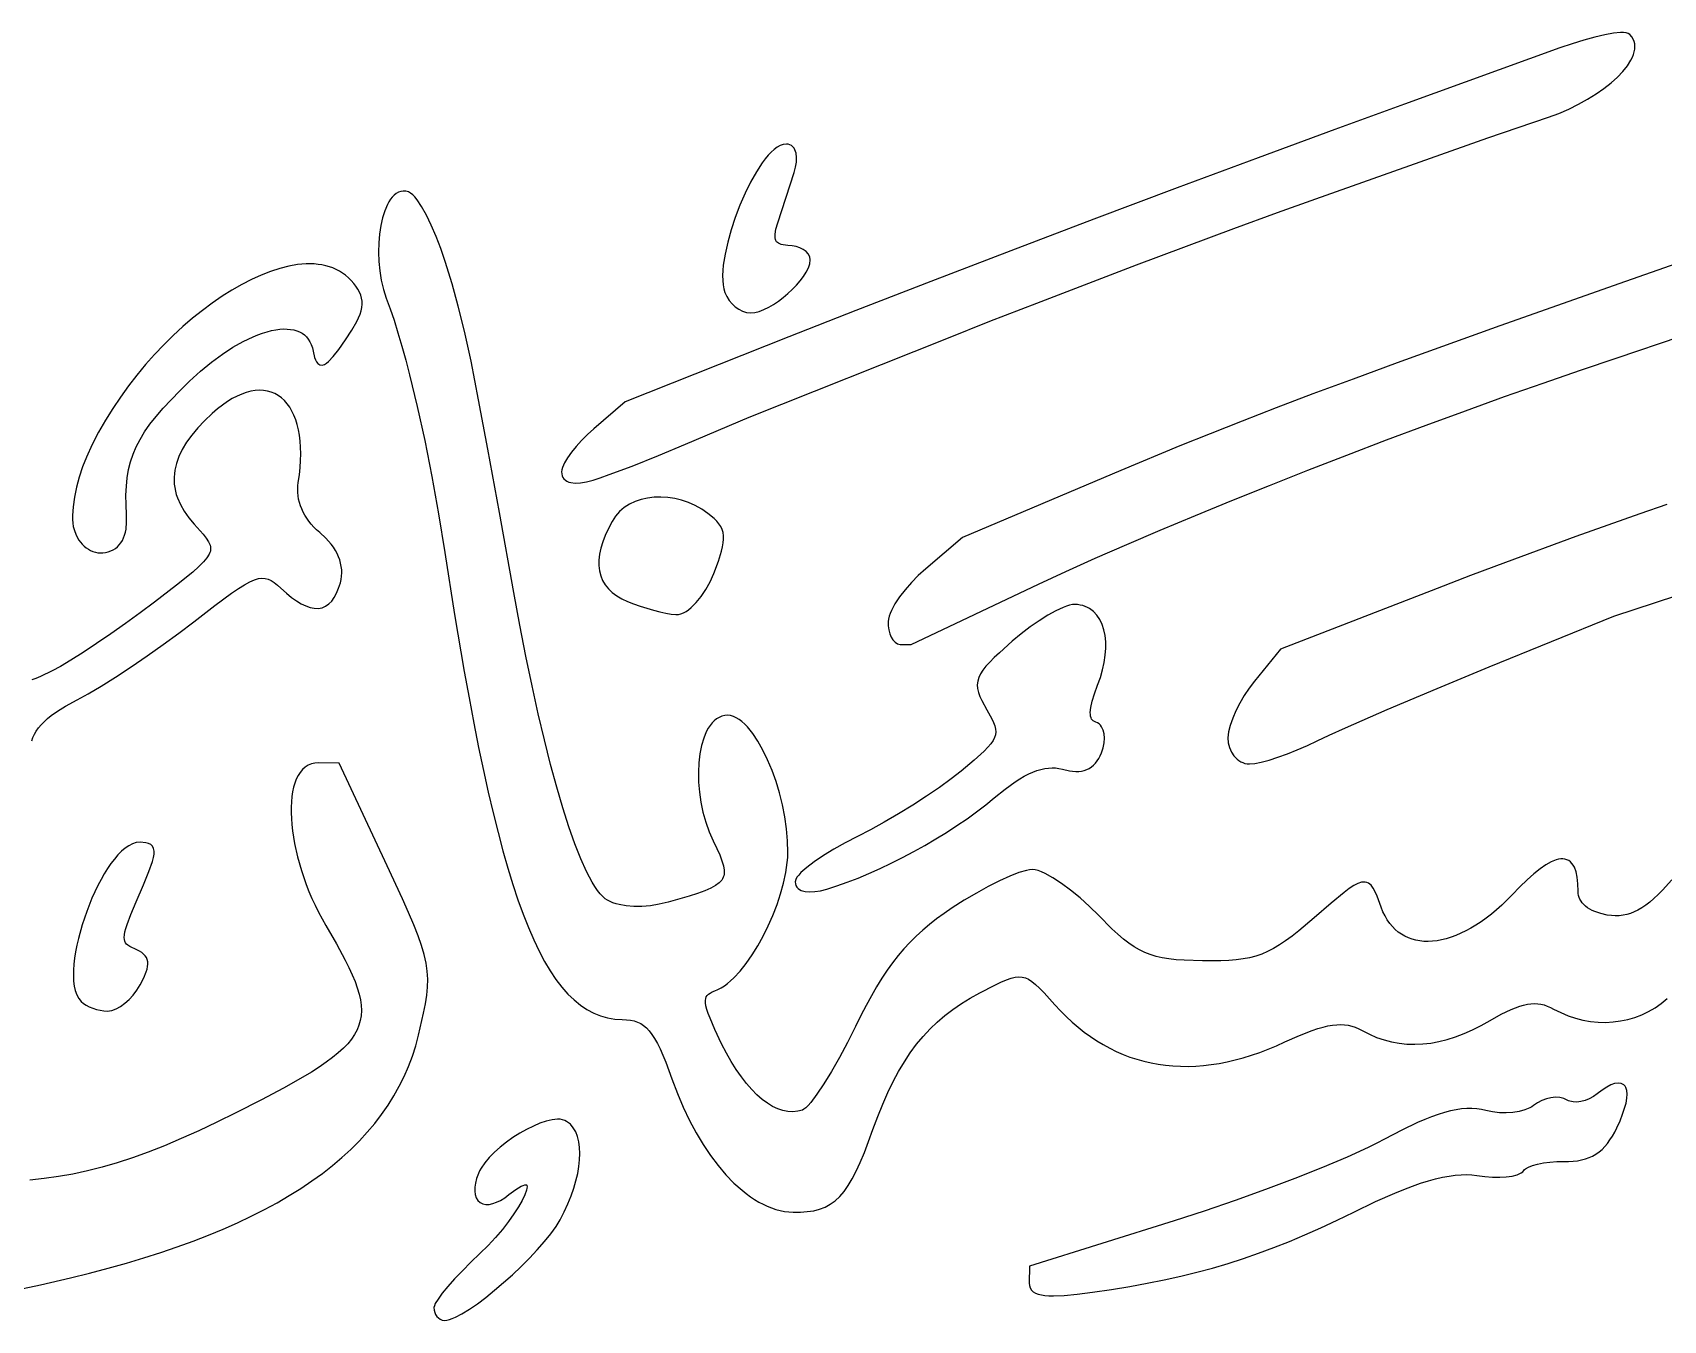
# Model space of a CAD drawing. Extents: x -592 to 638, y 287 to 852.
# Drawn here: x -273.5 to -205.2, y 500.3 to 554.2 of the extents above; entities that cross this region are included whole.
import ezdxf

# ---------------------------------------------------------------- set-up
doc = ezdxf.new("R2010")
doc.units = 0
doc.layers.add('COUCHE_1', color=18, linetype='CONTINUOUS')

msp = doc.modelspace()

# ---------------------------------------------------------------- linework, layer by layer
at = {"layer": 'COUCHE_1'}
for points in [[(-206.636, 554.105), (-206.708, 554.15), (-206.801, 554.175), (-206.907, 554.186), (-207.031, 554.186), (-207.326, 554.157), (-207.688, 554.094), (-208.104, 553.998), (-208.564, 553.873), (-209.057, 553.721), (-209.57, 553.544), (-216.08, 551.191), (-218.988, 550.133), (-222.195, 548.951), (-225.594, 547.684), (-229.083, 546.372), (-232.557, 545.053), (-235.912, 543.767), (-239.043, 542.554), (-241.846, 541.454), (-248.702, 538.738), (-250.018, 537.604), (-250.282, 537.364), (-250.531, 537.115), (-250.756, 536.864), (-250.954, 536.62), (-251.119, 536.387), (-251.246, 536.171), (-251.33, 535.98), (-251.354, 535.888), (-251.364, 535.805), (-251.359, 535.719), (-251.341, 535.64), (-251.309, 535.567), (-251.264, 535.503), (-251.206, 535.448), (-251.138, 535.405), (-251.062, 535.372), (-250.976, 535.349), (-250.791, 535.329), (-250.573, 535.341), (-250.325, 535.383), (-250.048, 535.454), (-249.749, 535.55), (-249.366, 535.684), (-248.41, 536.042), (-247.303, 536.482), (-246.171, 536.953), (-243.504, 538.093), (-235.24, 541.387), (-233.433, 542.101), (-231.463, 542.868), (-227.29, 544.464), (-223.227, 545.983), (-221.396, 546.655), (-219.783, 547.235), (-212.59, 549.788), (-210.053, 550.646), (-209.614, 550.807), (-209.192, 550.988), (-208.789, 551.185), (-208.408, 551.396), (-208.052, 551.618), (-207.724, 551.848), (-207.426, 552.084), (-207.161, 552.323), (-206.933, 552.563), (-206.743, 552.802), (-206.595, 553.037), (-206.537, 553.154), (-206.491, 553.269), (-206.458, 553.383), (-206.437, 553.496), (-206.43, 553.606), (-206.439, 553.714), (-206.462, 553.819), (-206.502, 553.918), (-206.559, 554.012)], [(-242.209, 549.462), (-242.336, 549.392), (-242.461, 549.3), (-242.586, 549.187), (-242.711, 549.055), (-242.836, 548.904), (-242.961, 548.736), (-243.207, 548.358), (-243.448, 547.928), (-243.679, 547.459), (-243.895, 546.961), (-244.091, 546.446), (-244.264, 545.926), (-244.408, 545.412), (-244.519, 544.914), (-244.592, 544.445), (-244.613, 544.223), (-244.622, 544.013), (-244.619, 543.814), (-244.602, 543.629), (-244.572, 543.458), (-244.527, 543.302), (-244.45, 543.135), (-244.349, 542.978), (-244.228, 542.837), (-244.091, 542.713), (-243.942, 542.609), (-243.784, 542.529), (-243.62, 542.477), (-243.454, 542.457), (-243.276, 542.472), (-243.089, 542.519), (-242.894, 542.593), (-242.693, 542.691), (-242.489, 542.81), (-242.285, 542.947), (-242.084, 543.098), (-241.889, 543.262), (-241.704, 543.434), (-241.531, 543.612), (-241.374, 543.794), (-241.237, 543.976), (-241.122, 544.157), (-241.033, 544.334), (-240.974, 544.507), (-240.951, 544.676), (-240.972, 544.806), (-241.034, 544.925), (-241.128, 545.027), (-241.246, 545.112), (-241.386, 545.181), (-241.543, 545.233), (-241.715, 545.267), (-241.892, 545.28), (-242.093, 545.298), (-242.168, 545.315), (-242.233, 545.338), (-242.286, 545.366), (-242.328, 545.398), (-242.361, 545.435), (-242.388, 545.48), (-242.408, 545.533), (-242.421, 545.596), (-242.426, 545.671), (-242.423, 545.755), (-242.388, 545.965), (-242.317, 546.22), (-241.629, 548.328), (-241.567, 548.554), (-241.531, 548.767), (-241.524, 548.961), (-241.544, 549.135), (-241.593, 549.282), (-241.633, 549.35), (-241.68, 549.407), (-241.737, 549.455), (-241.803, 549.49), (-241.875, 549.512), (-241.954, 549.521), (-242.081, 549.506)], [(-263.547, 544.191), (-263.942, 544.037), (-264.344, 543.855), (-264.751, 543.646), (-265.162, 543.411), (-265.575, 543.151), (-265.989, 542.867), (-266.402, 542.56), (-266.813, 542.231), (-267.22, 541.881), (-267.621, 541.512), (-268.016, 541.123), (-268.403, 540.717), (-268.779, 540.293), (-269.144, 539.854), (-269.497, 539.4), (-269.834, 538.932), (-270.156, 538.452), (-270.46, 537.959), (-270.745, 537.456), (-271.009, 536.942), (-271.251, 536.42), (-271.414, 536.009), (-271.554, 535.584), (-271.668, 535.156), (-271.755, 534.738), (-271.811, 534.341), (-271.835, 533.978), (-271.834, 533.81), (-271.824, 533.655), (-271.804, 533.513), (-271.774, 533.384), (-271.685, 533.151), (-271.568, 532.944), (-271.428, 532.767), (-271.347, 532.688), (-271.262, 532.619), (-271.173, 532.559), (-271.079, 532.509), (-270.982, 532.468), (-270.882, 532.437), (-270.779, 532.417), (-270.673, 532.407), (-270.566, 532.41), (-270.459, 532.424), (-270.344, 532.451), (-270.237, 532.489), (-270.136, 532.538), (-270.043, 532.597), (-269.957, 532.666), (-269.88, 532.745), (-269.812, 532.834), (-269.752, 532.932), (-269.701, 533.038), (-269.659, 533.153), (-269.624, 533.275), (-269.598, 533.407), (-269.571, 533.689), (-269.576, 533.999), (-269.597, 534.428), (-269.599, 534.826), (-269.584, 535.2), (-269.547, 535.554), (-269.49, 535.893), (-269.409, 536.218), (-269.303, 536.535), (-269.17, 536.847), (-269.009, 537.157), (-268.818, 537.47), (-268.595, 537.79), (-268.337, 538.118), (-268.044, 538.46), (-267.714, 538.818), (-267.345, 539.195), (-266.935, 539.595), (-266.474, 540.015), (-266.016, 540.392), (-265.563, 540.725), (-265.12, 541.014), (-264.689, 541.258), (-264.273, 541.457), (-264.073, 541.538), (-263.878, 541.608), (-263.689, 541.666), (-263.507, 541.712), (-263.331, 541.746), (-263.163, 541.769), (-263.002, 541.78), (-262.85, 541.779), (-262.706, 541.766), (-262.572, 541.741), (-262.447, 541.705), (-262.332, 541.658), (-262.226, 541.6), (-262.131, 541.53), (-262.044, 541.449), (-261.968, 541.355), (-261.901, 541.249), (-261.844, 541.13), (-261.798, 540.997), (-261.762, 540.846), (-261.703, 540.593), (-261.666, 540.489), (-261.62, 540.402), (-261.561, 540.33), (-261.48, 540.282), (-261.386, 540.272), (-261.295, 540.298), (-261.208, 540.348), (-261.12, 540.42), (-260.928, 540.626), (-260.695, 540.927), (-260.413, 541.325), (-260.142, 541.734), (-259.939, 542.087), (-259.861, 542.249), (-259.799, 542.4), (-259.753, 542.545), (-259.723, 542.684), (-259.71, 542.818), (-259.714, 542.949), (-259.735, 543.077), (-259.772, 543.201), (-259.824, 543.323), (-259.891, 543.445), (-259.972, 543.566), (-260.066, 543.691), (-260.172, 543.813), (-260.284, 543.925), (-260.403, 544.027), (-260.529, 544.118), (-260.66, 544.2), (-260.797, 544.272), (-260.939, 544.334), (-261.086, 544.386), (-261.238, 544.428), (-261.394, 544.462), (-261.555, 544.486), (-261.721, 544.501), (-262.06, 544.504), (-262.415, 544.474), (-262.782, 544.41), (-263.16, 544.316)], [(-249.641, 532.868), (-249.721, 532.605), (-249.775, 532.352), (-249.802, 532.11), (-249.804, 531.88), (-249.778, 531.661), (-249.725, 531.453), (-249.644, 531.258), (-249.536, 531.076), (-249.402, 530.909), (-249.241, 530.755), (-249.055, 530.616), (-248.844, 530.491), (-248.609, 530.38), (-248.35, 530.277), (-248.077, 530.18), (-247.522, 530.01), (-247.253, 529.941), (-247.002, 529.886), (-246.776, 529.847), (-246.578, 529.826), (-246.475, 529.831), (-246.368, 529.857), (-246.261, 529.899), (-246.154, 529.958), (-246.048, 530.031), (-245.939, 530.119), (-245.729, 530.329), (-245.523, 530.585), (-245.328, 530.878), (-245.149, 531.203), (-244.993, 531.552), (-244.8, 532.061), (-244.666, 532.478), (-244.621, 532.661), (-244.592, 532.829), (-244.579, 532.984), (-244.582, 533.128), (-244.603, 533.264), (-244.643, 533.392), (-244.701, 533.512), (-244.776, 533.626), (-244.867, 533.735), (-244.975, 533.842), (-245.236, 534.058), (-245.497, 534.238), (-245.77, 534.39), (-246.051, 534.515), (-246.338, 534.613), (-246.628, 534.684), (-246.919, 534.728), (-247.207, 534.746), (-247.49, 534.738), (-247.766, 534.703), (-248.031, 534.642), (-248.283, 534.555), (-248.52, 534.442), (-248.738, 534.302), (-248.932, 534.137), (-249.023, 534.044), (-249.105, 533.945), (-249.18, 533.839), (-249.248, 533.728), (-249.404, 533.429), (-249.535, 533.143)], [(-236.659, 521.854), (-237.256, 521.487), (-237.853, 521.137), (-238.432, 520.817), (-238.978, 520.536), (-239.489, 520.272), (-239.968, 520.003), (-240.404, 519.737), (-240.785, 519.481), (-241.102, 519.242), (-241.345, 519.025), (-241.438, 518.925), (-241.509, 518.831), (-241.559, 518.737), (-241.579, 518.646), (-241.573, 518.562), (-241.551, 518.488), (-241.514, 518.421), (-241.464, 518.364), (-241.403, 518.317), (-241.331, 518.279), (-241.173, 518.233), (-240.984, 518.218), (-240.768, 518.23), (-240.526, 518.269), (-240.262, 518.335), (-239.84, 518.467), (-239.403, 518.621), (-238.954, 518.794), (-238.495, 518.985), (-238.029, 519.193), (-237.56, 519.417), (-237.089, 519.654), (-236.619, 519.903), (-236.154, 520.164), (-235.696, 520.433), (-235.247, 520.71), (-234.811, 520.994), (-234.391, 521.282), (-233.988, 521.574), (-233.607, 521.867), (-233.251, 522.159), (-232.799, 522.524), (-232.38, 522.824), (-232.183, 522.949), (-231.993, 523.059), (-231.809, 523.154), (-231.632, 523.233), (-231.461, 523.297), (-231.295, 523.347), (-231.135, 523.382), (-230.981, 523.403), (-230.83, 523.411), (-230.683, 523.405), (-230.54, 523.385), (-230.394, 523.352), (-230.107, 523.287), (-229.969, 523.269), (-229.838, 523.261), (-229.713, 523.264), (-229.594, 523.278), (-229.481, 523.304), (-229.374, 523.341), (-229.274, 523.39), (-229.18, 523.451), (-229.093, 523.523), (-229.013, 523.606), (-228.94, 523.7), (-228.873, 523.804), (-228.812, 523.918), (-228.757, 524.044), (-228.687, 524.251), (-228.645, 524.454), (-228.631, 524.647), (-228.645, 524.828), (-228.687, 524.992), (-228.757, 525.131), (-228.808, 525.195), (-228.864, 525.248), (-228.929, 525.291), (-228.994, 525.32), (-229.057, 525.348), (-229.104, 525.378), (-229.142, 525.413), (-229.173, 525.455), (-229.198, 525.506), (-229.216, 525.567), (-229.227, 525.64), (-229.23, 525.724), (-229.21, 525.936), (-229.153, 526.195), (-229.057, 526.505), (-228.921, 526.87), (-228.805, 527.193), (-228.712, 527.513), (-228.644, 527.824), (-228.601, 528.125), (-228.581, 528.414), (-228.585, 528.689), (-228.613, 528.949), (-228.663, 529.192), (-228.736, 529.415), (-228.832, 529.618), (-228.952, 529.798), (-229.094, 529.951), (-229.257, 530.075), (-229.349, 530.126), (-229.444, 530.169), (-229.545, 530.202), (-229.65, 530.227), (-229.759, 530.243), (-229.875, 530.25), (-229.979, 530.242), (-230.096, 530.218), (-230.224, 530.179), (-230.363, 530.126), (-230.668, 529.984), (-231.008, 529.796), (-231.37, 529.568), (-231.746, 529.307), (-232.125, 529.019), (-232.497, 528.709), (-233.036, 528.231), (-233.255, 528.025), (-233.442, 527.837), (-233.599, 527.663), (-233.728, 527.499), (-233.828, 527.343), (-233.9, 527.189), (-233.944, 527.035), (-233.96, 526.881), (-233.948, 526.725), (-233.912, 526.566), (-233.853, 526.402), (-233.773, 526.228), (-233.56, 525.845), (-233.351, 525.467), (-233.278, 525.308), (-233.226, 525.164), (-233.196, 525.033), (-233.188, 524.912), (-233.202, 524.795), (-233.239, 524.677), (-233.302, 524.552), (-233.394, 524.417), (-233.517, 524.27), (-233.671, 524.109), (-234.085, 523.732), (-234.639, 523.268), (-235.054, 522.945), (-235.54, 522.594), (-236.082, 522.226)], [(-268.565, 520.203), (-268.659, 520.249), (-268.765, 520.276), (-269.011, 520.294), (-269.168, 520.279), (-269.326, 520.23), (-269.482, 520.151), (-269.635, 520.046), (-269.787, 519.917), (-269.936, 519.765), (-270.084, 519.593), (-270.229, 519.402), (-270.371, 519.194), (-270.51, 518.97), (-270.645, 518.733), (-270.777, 518.483), (-271.023, 517.956), (-271.245, 517.401), (-271.437, 516.833), (-271.594, 516.267), (-271.658, 515.987), (-271.711, 515.713), (-271.753, 515.447), (-271.782, 515.189), (-271.799, 514.941), (-271.802, 514.706), (-271.791, 514.484), (-271.764, 514.276), (-271.721, 514.086), (-271.66, 513.913), (-271.579, 513.759), (-271.477, 513.63), (-271.381, 513.546), (-271.265, 513.472), (-271.134, 513.406), (-270.991, 513.348), (-270.839, 513.3), (-270.683, 513.263), (-270.526, 513.239), (-270.37, 513.229), (-270.284, 513.234), (-270.193, 513.252), (-270.014, 513.317), (-269.831, 513.42), (-269.648, 513.554), (-269.469, 513.716), (-269.299, 513.901), (-269.143, 514.106), (-269.006, 514.326), (-268.855, 514.618), (-268.75, 514.868), (-268.715, 514.984), (-268.693, 515.091), (-268.683, 515.193), (-268.688, 515.291), (-268.709, 515.383), (-268.745, 515.468), (-268.796, 515.546), (-268.86, 515.616), (-268.937, 515.679), (-269.027, 515.736), (-269.232, 515.834), (-269.348, 515.884), (-269.442, 515.933), (-269.518, 515.983), (-269.576, 516.034), (-269.619, 516.089), (-269.648, 516.149), (-269.667, 516.221), (-269.673, 516.309), (-269.665, 516.415), (-269.643, 516.542), (-269.604, 516.69), (-269.55, 516.86), (-269.392, 517.275), (-269.17, 517.798), (-268.863, 518.51), (-268.638, 519.066), (-268.493, 519.485), (-268.449, 519.654), (-268.425, 519.799), (-268.421, 519.925), (-268.441, 520.036), (-268.49, 520.131)], [(-231.616, 501.481), (-231.521, 501.424), (-231.408, 501.38), (-231.278, 501.348), (-231.13, 501.325), (-230.961, 501.313), (-230.77, 501.309), (-230.324, 501.326), (-229.78, 501.377), (-229.132, 501.46), (-228.339, 501.578), (-227.577, 501.703), (-226.843, 501.836), (-226.133, 501.978), (-225.444, 502.131), (-224.771, 502.296), (-224.112, 502.473), (-223.463, 502.664), (-222.821, 502.869), (-222.181, 503.091), (-221.54, 503.33), (-220.895, 503.587), (-220.242, 503.863), (-219.578, 504.159), (-218.899, 504.477), (-218.202, 504.817), (-217.296, 505.252), (-216.477, 505.613), (-216.099, 505.767), (-215.74, 505.902), (-215.399, 506.021), (-215.077, 506.122), (-214.771, 506.206), (-214.482, 506.273), (-214.209, 506.324), (-213.95, 506.359), (-213.705, 506.378), (-213.474, 506.382), (-213.255, 506.371), (-213.044, 506.345), (-212.716, 506.301), (-212.394, 506.277), (-212.091, 506.273), (-211.813, 506.289), (-211.567, 506.323), (-211.361, 506.376), (-211.27, 506.412), (-211.192, 506.453), (-211.125, 506.504), (-211.08, 506.556), (-211.049, 506.594), (-211.013, 506.626), (-210.888, 506.698), (-210.716, 506.765), (-210.503, 506.824), (-210.258, 506.873), (-209.988, 506.908), (-209.701, 506.929), (-209.403, 506.933), (-209.205, 506.934), (-209.015, 506.945), (-208.834, 506.966), (-208.663, 506.998), (-208.5, 507.041), (-208.346, 507.096), (-208.2, 507.163), (-208.062, 507.242), (-207.931, 507.334), (-207.807, 507.439), (-207.691, 507.557), (-207.58, 507.688), (-207.474, 507.833), (-207.374, 507.991), (-207.277, 508.162), (-207.184, 508.348), (-207.051, 508.642), (-206.943, 508.913), (-206.859, 509.159), (-206.799, 509.38), (-206.763, 509.577), (-206.751, 509.751), (-206.765, 509.903), (-206.807, 510.029), (-206.844, 510.088), (-206.889, 510.135), (-206.943, 510.173), (-207.008, 510.2), (-207.136, 510.216), (-207.281, 510.193), (-207.439, 510.136), (-207.611, 510.046), (-207.801, 509.923), (-208.005, 509.769), (-208.17, 509.653), (-208.342, 509.56), (-208.519, 509.49), (-208.695, 509.443), (-208.863, 509.421), (-209.016, 509.424), (-209.152, 509.452), (-209.207, 509.473), (-209.266, 509.505), (-209.408, 509.572), (-209.577, 509.611), (-209.758, 509.619), (-209.945, 509.6), (-210.136, 509.555), (-210.324, 509.485), (-210.506, 509.391), (-210.67, 509.277), (-210.747, 509.221), (-210.83, 509.174), (-211.034, 509.09), (-211.271, 509.027), (-211.534, 508.986), (-211.814, 508.968), (-212.101, 508.975), (-212.387, 509.008), (-212.668, 509.068), (-212.855, 509.11), (-213.053, 509.139), (-213.257, 509.152), (-213.468, 509.151), (-213.688, 509.133), (-213.917, 509.1), (-214.155, 509.052), (-214.405, 508.987), (-214.666, 508.906), (-214.94, 508.809), (-215.228, 508.695), (-215.532, 508.564), (-216.186, 508.251), (-216.912, 507.868), (-217.23, 507.701), (-217.599, 507.52), (-218.477, 507.121), (-219.509, 506.685), (-220.66, 506.227), (-221.892, 505.76), (-223.169, 505.298), (-224.456, 504.857), (-225.716, 504.449), (-231.775, 502.554), (-231.787, 501.836), (-231.779, 501.736), (-231.748, 501.639), (-231.693, 501.553)], [(-256.446, 500.33), (-256.36, 500.295), (-256.267, 500.282), (-256.165, 500.291), (-256.055, 500.316), (-255.938, 500.356), (-255.81, 500.41), (-255.533, 500.556), (-255.223, 500.748), (-254.888, 500.98), (-254.533, 501.247), (-254.165, 501.543), (-253.792, 501.861), (-253.42, 502.195), (-253.056, 502.54), (-252.706, 502.89), (-252.379, 503.237), (-252.079, 503.578), (-251.816, 503.905), (-251.594, 504.213), (-251.422, 504.496), (-251.25, 504.832), (-251.099, 505.165), (-250.967, 505.492), (-250.854, 505.814), (-250.762, 506.128), (-250.69, 506.432), (-250.638, 506.725), (-250.607, 507.006), (-250.596, 507.272), (-250.607, 507.523), (-250.639, 507.758), (-250.693, 507.974), (-250.77, 508.169), (-250.872, 508.343), (-250.997, 508.489), (-251.071, 508.554), (-251.151, 508.612), (-251.233, 508.654), (-251.325, 508.682), (-251.424, 508.698), (-251.532, 508.702), (-251.756, 508.68), (-252.004, 508.622), (-252.268, 508.533), (-252.544, 508.417), (-252.828, 508.276), (-253.114, 508.114), (-253.398, 507.935), (-253.672, 507.74), (-253.934, 507.535), (-254.176, 507.32), (-254.393, 507.101), (-254.581, 506.879), (-254.733, 506.657), (-254.795, 506.545), (-254.845, 506.435), (-254.92, 506.225), (-254.971, 506.032), (-254.998, 505.854), (-255.001, 505.691), (-254.981, 505.545), (-254.937, 505.416), (-254.868, 505.306), (-254.774, 505.221), (-254.66, 505.164), (-254.531, 505.137), (-254.392, 505.139), (-254.242, 505.169), (-254.085, 505.224), (-253.918, 505.306), (-253.744, 505.414), (-253.565, 505.547), (-253.275, 505.763), (-253.051, 505.897), (-252.967, 505.934), (-252.9, 505.955), (-252.855, 505.96), (-252.832, 505.957), (-252.826, 505.953), (-252.82, 505.946), (-252.813, 505.923), (-252.811, 505.878), (-252.818, 505.815), (-252.835, 505.738), (-252.904, 505.54), (-253.016, 505.303), (-253.168, 505.032), (-253.358, 504.736), (-253.583, 504.419), (-253.841, 504.089), (-254.128, 503.752), (-254.443, 503.413), (-254.784, 503.078), (-255.163, 502.714), (-255.518, 502.357), (-255.84, 502.015), (-256.122, 501.699), (-256.356, 501.416), (-256.536, 501.175), (-256.654, 500.982), (-256.69, 500.897), (-256.705, 500.821), (-256.698, 500.714), (-256.675, 500.617), (-256.637, 500.529), (-256.586, 500.45), (-256.522, 500.383)]]:
    msp.add_lwpolyline(points, close=True, dxfattribs=at)
for points in [[(-204.888, 518.721), (-205.278, 518.29), (-205.461, 518.106), (-205.639, 517.94), (-205.811, 517.793), (-205.978, 517.665), (-206.141, 517.554), (-206.301, 517.46), (-206.459, 517.382), (-206.615, 517.32), (-206.772, 517.274), (-206.928, 517.241), (-207.087, 517.223), (-207.25, 517.218), (-207.416, 517.227), (-207.587, 517.248), (-207.863, 517.307), (-208.109, 517.391), (-208.217, 517.44), (-208.318, 517.495), (-208.41, 517.554), (-208.493, 517.618), (-208.567, 517.686), (-208.631, 517.757), (-208.685, 517.831), (-208.73, 517.908), (-208.765, 517.988), (-208.789, 518.071), (-208.804, 518.157), (-208.809, 518.249), (-208.816, 518.557), (-208.843, 518.829), (-208.892, 519.062), (-208.964, 519.254), (-209.012, 519.339), (-209.066, 519.412), (-209.128, 519.475), (-209.198, 519.526), (-209.274, 519.564), (-209.357, 519.588), (-209.444, 519.6), (-209.535, 519.598), (-209.629, 519.584), (-209.729, 519.558), (-209.933, 519.476), (-210.156, 519.35), (-210.397, 519.182), (-210.659, 518.973), (-210.942, 518.722), (-211.247, 518.428), (-211.573, 518.094), (-211.788, 517.873), (-212.004, 517.666), (-212.22, 517.472), (-212.437, 517.291), (-212.653, 517.124), (-212.868, 516.97), (-213.083, 516.829), (-213.296, 516.701), (-213.507, 516.586), (-213.716, 516.484), (-213.923, 516.396), (-214.126, 516.321), (-214.326, 516.259), (-214.523, 516.211), (-214.715, 516.175), (-214.903, 516.153), (-215.085, 516.144), (-215.263, 516.148), (-215.435, 516.165), (-215.601, 516.195), (-215.761, 516.237), (-215.915, 516.293), (-216.062, 516.361), (-216.203, 516.443), (-216.336, 516.538), (-216.462, 516.645), (-216.581, 516.767), (-216.692, 516.901), (-216.795, 517.05), (-216.89, 517.212), (-216.976, 517.389), (-217.053, 517.582), (-217.223, 518.037), (-217.303, 518.22), (-217.385, 518.373), (-217.478, 518.495), (-217.586, 518.582), (-217.654, 518.612), (-217.724, 518.629), (-217.796, 518.632), (-217.874, 518.624), (-218.025, 518.576), (-218.195, 518.489), (-218.386, 518.364), (-218.606, 518.199), (-219.148, 517.751), (-219.857, 517.135), (-220.497, 516.593), (-220.784, 516.367), (-221.054, 516.169), (-221.312, 515.996), (-221.561, 515.848), (-221.806, 515.722), (-222.051, 515.618), (-222.3, 515.532), (-222.558, 515.463), (-222.828, 515.41), (-223.117, 515.371), (-223.427, 515.345), (-223.762, 515.33), (-224.527, 515.328), (-225.297, 515.354), (-225.63, 515.378), (-225.935, 515.413), (-226.215, 515.459), (-226.475, 515.518), (-226.718, 515.591), (-226.949, 515.681), (-227.173, 515.79), (-227.393, 515.918), (-227.614, 516.069), (-227.841, 516.244), (-228.076, 516.445), (-228.324, 516.674), (-228.876, 517.225), (-229.262, 517.606), (-229.659, 517.963), (-230.054, 518.287), (-230.437, 518.571), (-230.796, 518.807), (-231.122, 518.988), (-231.271, 519.056), (-231.409, 519.107), (-231.536, 519.14), (-231.652, 519.153), (-231.769, 519.145), (-231.905, 519.12), (-232.221, 519.027), (-232.601, 518.878), (-233.032, 518.682), (-233.501, 518.444), (-233.996, 518.171), (-234.504, 517.87), (-235.01, 517.546), (-235.344, 517.317), (-235.661, 517.086), (-235.962, 516.851), (-236.247, 516.61), (-236.52, 516.361), (-236.78, 516.103), (-237.03, 515.833), (-237.271, 515.549), (-237.505, 515.251), (-237.733, 514.936), (-237.956, 514.601), (-238.177, 514.246), (-238.396, 513.869), (-238.616, 513.467), (-238.838, 513.039), (-239.062, 512.584), (-239.397, 511.914), (-239.735, 511.281), (-240.067, 510.699), (-240.384, 510.183), (-240.676, 509.747), (-240.933, 509.407), (-241.044, 509.279), (-241.141, 509.181), (-241.22, 509.118), (-241.277, 509.088), (-241.474, 509.037), (-241.678, 509.016), (-241.885, 509.026), (-242.096, 509.066), (-242.31, 509.137), (-242.527, 509.238), (-242.746, 509.37), (-242.966, 509.532), (-243.186, 509.724), (-243.405, 509.945), (-243.623, 510.195), (-243.838, 510.473), (-244.051, 510.78), (-244.259, 511.114), (-244.463, 511.474), (-244.662, 511.861), (-244.944, 512.453), (-245.15, 512.927), (-245.225, 513.123), (-245.28, 513.295), (-245.318, 513.443), (-245.338, 513.569), (-245.341, 513.673), (-245.329, 513.757), (-245.305, 513.825), (-245.268, 513.883), (-245.216, 513.936), (-245.146, 513.985), (-245.057, 514.031), (-244.945, 514.077), (-244.816, 514.131), (-244.683, 514.203), (-244.55, 514.289), (-244.418, 514.387), (-244.285, 514.499), (-244.153, 514.623), (-243.892, 514.903), (-243.636, 515.223), (-243.387, 515.577), (-243.147, 515.961), (-242.92, 516.369), (-242.709, 516.796), (-242.515, 517.236), (-242.342, 517.684), (-242.193, 518.136), (-242.07, 518.584), (-241.977, 519.026), (-241.916, 519.453), (-241.898, 519.662), (-241.89, 519.865), (-241.899, 520.354), (-241.942, 520.854), (-242.015, 521.359), (-242.115, 521.862), (-242.24, 522.359), (-242.387, 522.842), (-242.554, 523.306), (-242.736, 523.744), (-242.933, 524.151), (-243.141, 524.521), (-243.357, 524.846), (-243.469, 524.992), (-243.582, 525.124), (-243.696, 525.242), (-243.812, 525.346), (-243.929, 525.435), (-244.048, 525.507), (-244.168, 525.561), (-244.29, 525.596), (-244.413, 525.61), (-244.535, 525.602), (-244.656, 525.571), (-244.769, 525.524), (-244.875, 525.46), (-244.973, 525.381), (-245.064, 525.289), (-245.147, 525.185), (-245.223, 525.069), (-245.293, 524.942), (-245.356, 524.805), (-245.413, 524.658), (-245.506, 524.341), (-245.575, 523.992), (-245.618, 523.618), (-245.636, 523.224), (-245.628, 522.816), (-245.594, 522.397), (-245.534, 521.975), (-245.446, 521.553), (-245.331, 521.138), (-245.188, 520.735), (-245.017, 520.351), (-244.866, 520.039), (-244.743, 519.764), (-244.649, 519.52), (-244.587, 519.308), (-244.557, 519.121), (-244.554, 519.042), (-244.559, 518.966), (-244.572, 518.896), (-244.593, 518.83), (-244.622, 518.768), (-244.66, 518.708), (-244.707, 518.65), (-244.764, 518.594), (-244.917, 518.479), (-245.116, 518.368), (-245.366, 518.258), (-245.668, 518.147), (-246.024, 518.033), (-246.902, 517.785), (-247.275, 517.698), (-247.641, 517.64), (-247.997, 517.611), (-248.337, 517.608), (-248.656, 517.634), (-248.951, 517.687), (-249.085, 517.723), (-249.212, 517.765), (-249.331, 517.814), (-249.438, 517.868), (-249.537, 517.934), (-249.639, 518.023), (-249.745, 518.137), (-249.855, 518.276), (-249.968, 518.439), (-250.083, 518.626), (-250.2, 518.837), (-250.318, 519.07), (-250.561, 519.606), (-250.808, 520.23), (-251.059, 520.938), (-251.312, 521.73), (-251.569, 522.602), (-251.827, 523.552), (-252.085, 524.577), (-252.344, 525.676), (-252.601, 526.845), (-252.858, 528.083), (-253.112, 529.387), (-253.364, 530.754), (-253.963, 534.102), (-254.446, 536.752), (-254.835, 538.821), (-255.155, 540.43), (-255.431, 541.695), (-255.688, 542.735), (-255.95, 543.668), (-256.241, 544.612), (-256.423, 545.146), (-256.618, 545.654), (-256.82, 546.124), (-257.024, 546.544), (-257.224, 546.903), (-257.414, 547.19), (-257.506, 547.306), (-257.595, 547.4), (-257.684, 547.472), (-257.773, 547.518), (-257.884, 547.546), (-257.991, 547.553), (-258.094, 547.538), (-258.193, 547.504), (-258.286, 547.452), (-258.372, 547.386), (-258.452, 547.305), (-258.525, 547.212), (-258.594, 547.107), (-258.658, 546.99), (-258.769, 546.731), (-258.862, 546.433), (-258.935, 546.106), (-258.988, 545.754), (-259.019, 545.382), (-259.029, 544.997), (-259.014, 544.605), (-258.976, 544.21), (-258.912, 543.82), (-258.82, 543.439), (-258.702, 543.077), (-258.539, 542.628), (-258.377, 542.143), (-258.214, 541.622), (-258.05, 541.066), (-257.887, 540.477), (-257.725, 539.857), (-257.405, 538.534), (-257.094, 537.113), (-256.796, 535.609), (-256.514, 534.039), (-256.252, 532.418), (-255.843, 529.826), (-255.438, 527.447), (-255.237, 526.335), (-255.036, 525.274), (-254.835, 524.264), (-254.634, 523.303), (-254.432, 522.39), (-254.229, 521.525), (-254.025, 520.706), (-253.819, 519.934), (-253.611, 519.207), (-253.401, 518.524), (-253.189, 517.884), (-252.973, 517.287), (-252.755, 516.732), (-252.532, 516.218), (-252.306, 515.744), (-252.075, 515.309), (-251.839, 514.912), (-251.598, 514.553), (-251.352, 514.23), (-251.099, 513.944), (-250.84, 513.693), (-250.574, 513.477), (-250.3, 513.294), (-250.019, 513.146), (-249.731, 513.03), (-249.435, 512.947), (-249.132, 512.896), (-248.825, 512.876), (-248.64, 512.868), (-248.475, 512.847), (-248.322, 512.814), (-248.182, 512.767), (-248.051, 512.704), (-247.928, 512.624), (-247.809, 512.523), (-247.694, 512.401), (-247.58, 512.254), (-247.467, 512.08), (-247.354, 511.878), (-247.239, 511.647), (-247.122, 511.383), (-247.001, 511.088), (-246.742, 510.389), (-246.514, 509.783), (-246.267, 509.203), (-246.004, 508.652), (-245.725, 508.13), (-245.433, 507.641), (-245.127, 507.185), (-244.811, 506.764), (-244.485, 506.379), (-244.15, 506.032), (-243.809, 505.726), (-243.635, 505.587), (-243.46, 505.459), (-243.284, 505.343), (-243.107, 505.237), (-242.929, 505.142), (-242.75, 505.058), (-242.57, 504.987), (-242.391, 504.927), (-242.21, 504.879), (-242.03, 504.844), (-241.85, 504.822), (-241.671, 504.812), (-241.362, 504.815), (-241.076, 504.834), (-240.81, 504.874), (-240.562, 504.937), (-240.33, 505.025), (-240.113, 505.142), (-239.909, 505.288), (-239.718, 505.467), (-239.536, 505.678), (-239.362, 505.925), (-239.192, 506.208), (-239.025, 506.531), (-238.858, 506.897), (-238.688, 507.306), (-238.512, 507.763), (-238.329, 508.268), (-238.127, 508.818), (-237.919, 509.334), (-237.705, 509.82), (-237.484, 510.276), (-237.254, 510.705), (-237.014, 511.107), (-236.764, 511.484), (-236.502, 511.838), (-236.228, 512.169), (-235.94, 512.48), (-235.637, 512.771), (-235.318, 513.044), (-234.982, 513.301), (-234.627, 513.543), (-234.253, 513.771), (-233.858, 513.987), (-233.226, 514.31), (-232.968, 514.433), (-232.741, 514.531), (-232.543, 514.602), (-232.37, 514.646), (-232.217, 514.663), (-232.078, 514.655), (-231.946, 514.62), (-231.813, 514.559), (-231.672, 514.466), (-231.52, 514.341), (-231.352, 514.182), (-231.166, 513.989), (-230.718, 513.496), (-230.482, 513.241), (-230.24, 513), (-229.994, 512.771), (-229.742, 512.555), (-229.486, 512.353), (-229.226, 512.164), (-228.961, 511.988), (-228.692, 511.825), (-228.418, 511.676), (-228.14, 511.539), (-227.858, 511.417), (-227.571, 511.307), (-227.281, 511.211), (-226.986, 511.129), (-226.687, 511.059), (-226.385, 511.003), (-226.079, 510.961), (-225.769, 510.932), (-225.455, 510.917), (-225.138, 510.915), (-224.818, 510.926), (-224.494, 510.951), (-224.166, 510.989), (-223.835, 511.041), (-223.501, 511.106), (-223.164, 511.184), (-222.824, 511.276), (-222.481, 511.381), (-222.134, 511.5), (-221.785, 511.632), (-221.433, 511.777), (-221.079, 511.935), (-220.466, 512.208), (-219.938, 512.415), (-219.702, 512.494), (-219.483, 512.558), (-219.279, 512.606), (-219.089, 512.64), (-218.91, 512.659), (-218.742, 512.664), (-218.583, 512.656), (-218.431, 512.634), (-218.283, 512.599), (-218.138, 512.551), (-217.994, 512.489), (-217.846, 512.413), (-217.547, 512.26), (-217.241, 512.129), (-216.931, 512.022), (-216.616, 511.94), (-216.296, 511.882), (-215.972, 511.848), (-215.644, 511.838), (-215.312, 511.852), (-214.975, 511.891), (-214.634, 511.954), (-214.288, 512.041), (-213.938, 512.152), (-213.584, 512.287), (-213.225, 512.445), (-212.86, 512.628), (-212.493, 512.833), (-212.026, 513.094), (-211.615, 513.293), (-211.429, 513.369), (-211.253, 513.431), (-211.087, 513.479), (-210.93, 513.513), (-210.78, 513.533), (-210.638, 513.54), (-210.5, 513.534), (-210.366, 513.515), (-210.233, 513.484), (-210.102, 513.441), (-209.97, 513.385), (-209.833, 513.314), (-209.536, 513.163), (-209.23, 513.035), (-208.919, 512.931), (-208.605, 512.852), (-208.289, 512.797), (-207.972, 512.766), (-207.656, 512.758), (-207.343, 512.775), (-207.032, 512.815), (-206.727, 512.88), (-206.428, 512.967), (-206.138, 513.078), (-205.856, 513.212), (-205.585, 513.37), (-205.326, 513.55), (-205.083, 513.752)], [(-200.375, 546.033), (-206.821, 543.775), (-212.088, 541.911), (-216.382, 540.364), (-218.229, 539.687), (-219.909, 539.061), (-221.449, 538.477), (-222.875, 537.925), (-224.211, 537.397), (-225.485, 536.883), (-227.945, 535.859), (-234.581, 533.046), (-236.119, 531.741), (-236.429, 531.461), (-236.719, 531.165), (-236.983, 530.862), (-237.215, 530.562), (-237.408, 530.273), (-237.556, 530.002), (-237.612, 529.874), (-237.654, 529.753), (-237.681, 529.638), (-237.692, 529.532), (-237.685, 529.351), (-237.661, 529.182), (-237.62, 529.026), (-237.564, 528.887), (-237.493, 528.768), (-237.405, 528.671), (-237.299, 528.604), (-237.186, 528.58), (-236.722, 528.572), (-231.395, 531.1), (-230.26, 531.629), (-229.026, 532.185), (-227.703, 532.764), (-226.302, 533.363), (-224.832, 533.978), (-223.305, 534.603), (-221.731, 535.236), (-220.121, 535.871), (-218.484, 536.505), (-216.832, 537.135), (-215.175, 537.755), (-213.523, 538.361), (-211.887, 538.95), (-210.277, 539.517), (-208.704, 540.059), (-207.179, 540.571), (-204.54, 541.467)], [(-273.541, 524.546), (-273.493, 524.684), (-273.43, 524.819), (-273.353, 524.952), (-273.261, 525.083), (-273.152, 525.213), (-273.027, 525.342), (-272.885, 525.471), (-272.725, 525.599), (-272.547, 525.728), (-272.351, 525.858), (-272.136, 525.988), (-271.644, 526.255), (-271.183, 526.505), (-270.639, 526.829), (-270.033, 527.21), (-269.384, 527.636), (-268.713, 528.094), (-268.04, 528.571), (-267.384, 529.052), (-266.765, 529.525), (-265.877, 530.212), (-265.177, 530.726), (-264.889, 530.922), (-264.636, 531.078), (-264.415, 531.197), (-264.222, 531.281), (-264.054, 531.331), (-263.907, 531.35), (-263.776, 531.343), (-263.651, 531.31), (-263.527, 531.253), (-263.398, 531.169), (-263.261, 531.06), (-263.111, 530.925), (-262.885, 530.723), (-262.668, 530.547), (-262.461, 530.399), (-262.263, 530.279), (-262.073, 530.187), (-261.891, 530.123), (-261.716, 530.089), (-261.549, 530.086), (-261.389, 530.115), (-261.241, 530.177), (-261.106, 530.271), (-260.985, 530.394), (-260.878, 530.545), (-260.783, 530.722), (-260.699, 530.926), (-260.625, 531.158), (-260.593, 531.294), (-260.573, 531.431), (-260.565, 531.569), (-260.569, 531.706), (-260.585, 531.844), (-260.612, 531.98), (-260.651, 532.116), (-260.701, 532.25), (-260.762, 532.383), (-260.834, 532.514), (-260.917, 532.644), (-261.011, 532.772), (-261.116, 532.898), (-261.231, 533.022), (-261.488, 533.259), (-261.617, 533.373), (-261.734, 533.488), (-261.842, 533.607), (-261.941, 533.73), (-262.03, 533.855), (-262.111, 533.984), (-262.182, 534.114), (-262.244, 534.247), (-262.296, 534.382), (-262.338, 534.519), (-262.371, 534.656), (-262.394, 534.795), (-262.408, 534.935), (-262.411, 535.076), (-262.404, 535.216), (-262.386, 535.36), (-262.342, 535.676), (-262.31, 535.983), (-262.291, 536.278), (-262.284, 536.56), (-262.29, 536.83), (-262.308, 537.087), (-262.337, 537.331), (-262.378, 537.562), (-262.429, 537.779), (-262.492, 537.983), (-262.566, 538.172), (-262.65, 538.347), (-262.745, 538.508), (-262.85, 538.653), (-262.965, 538.784), (-263.09, 538.898), (-263.224, 538.995), (-263.367, 539.075), (-263.518, 539.137), (-263.677, 539.182), (-263.843, 539.207), (-264.015, 539.215), (-264.193, 539.203), (-264.375, 539.173), (-264.563, 539.124), (-264.755, 539.057), (-264.951, 538.97), (-265.151, 538.865), (-265.354, 538.74), (-265.561, 538.596), (-265.772, 538.432), (-265.985, 538.249), (-266.309, 537.942), (-266.596, 537.639), (-266.848, 537.338), (-267.063, 537.04), (-267.241, 536.743), (-267.383, 536.449), (-267.488, 536.155), (-267.555, 535.865), (-267.574, 535.718), (-267.584, 535.573), (-267.585, 535.428), (-267.576, 535.284), (-267.557, 535.14), (-267.529, 534.997), (-267.492, 534.854), (-267.445, 534.711), (-267.324, 534.431), (-267.165, 534.153), (-266.971, 533.876), (-266.742, 533.604), (-266.374, 533.189), (-266.24, 533.018), (-266.142, 532.866), (-266.08, 532.727), (-266.064, 532.667), (-266.057, 532.606), (-266.057, 532.546), (-266.067, 532.484), (-266.086, 532.42), (-266.114, 532.354), (-266.209, 532.2), (-266.353, 532.028), (-266.55, 531.832), (-266.802, 531.608), (-267.483, 531.059), (-268.41, 530.346), (-269.005, 529.899), (-269.618, 529.454), (-270.233, 529.021), (-270.83, 528.613), (-271.392, 528.241), (-271.902, 527.919), (-272.341, 527.657), (-272.692, 527.468), (-273.174, 527.235), (-273.371, 527.152), (-273.541, 527.095)], [(-205.098, 534.44), (-206.23, 534.049), (-208.907, 533.093), (-211.846, 532.009), (-213.306, 531.458), (-214.703, 530.923), (-221.269, 528.378), (-222.358, 527.04), (-222.576, 526.751), (-222.781, 526.442), (-222.968, 526.122), (-223.131, 525.801), (-223.267, 525.487), (-223.371, 525.19), (-223.439, 524.919), (-223.459, 524.792), (-223.466, 524.673), (-223.452, 524.46), (-223.403, 524.257), (-223.324, 524.072), (-223.216, 523.909), (-223.086, 523.774), (-223.009, 523.716), (-222.929, 523.667), (-222.845, 523.628), (-222.756, 523.598), (-222.664, 523.58), (-222.567, 523.572), (-222.348, 523.59), (-222.071, 523.646), (-221.744, 523.735), (-221.377, 523.853), (-220.98, 523.996), (-220.565, 524.161), (-220.143, 524.343), (-219.727, 524.538), (-219.223, 524.776), (-218.548, 525.081), (-216.797, 525.847), (-214.713, 526.731), (-212.53, 527.634), (-207.313, 529.762), (-184.718, 537.168)], [(-274.173, 501.556), (-273.172, 501.767), (-271.922, 502.06), (-271.12, 502.258), (-270.34, 502.464), (-269.584, 502.676), (-268.851, 502.896), (-268.141, 503.123), (-267.454, 503.358), (-266.789, 503.599), (-266.147, 503.848), (-265.528, 504.105), (-264.931, 504.369), (-264.357, 504.641), (-263.805, 504.92), (-263.275, 505.208), (-262.767, 505.503), (-262.282, 505.806), (-261.818, 506.117), (-261.377, 506.436), (-260.957, 506.763), (-260.559, 507.098), (-260.183, 507.442), (-259.829, 507.794), (-259.497, 508.154), (-259.185, 508.523), (-258.896, 508.9), (-258.628, 509.286), (-258.381, 509.68), (-258.156, 510.083), (-257.952, 510.495), (-257.77, 510.915), (-257.609, 511.344), (-257.468, 511.781), (-257.349, 512.227), (-257.139, 513.138), (-257.061, 513.531), (-257.005, 513.893), (-256.973, 514.236), (-256.965, 514.569), (-256.986, 514.9), (-257.035, 515.237), (-257.115, 515.591), (-257.227, 515.969), (-257.373, 516.382), (-257.554, 516.839), (-257.772, 517.35), (-258.029, 517.925), (-258.667, 519.305), (-260.672, 523.601), (-261.533, 523.615), (-261.687, 523.606), (-261.835, 523.573), (-261.971, 523.516), (-262.096, 523.437), (-262.208, 523.338), (-262.307, 523.222), (-262.394, 523.088), (-262.468, 522.939), (-262.531, 522.775), (-262.583, 522.598), (-262.624, 522.408), (-262.655, 522.206), (-262.676, 521.992), (-262.686, 521.768), (-262.687, 521.534), (-262.677, 521.29), (-262.658, 521.038), (-262.629, 520.778), (-262.542, 520.241), (-262.416, 519.682), (-262.253, 519.109), (-262.053, 518.529), (-261.938, 518.237), (-261.815, 517.947), (-261.682, 517.658), (-261.54, 517.371), (-261.389, 517.087), (-261.23, 516.809), (-260.789, 516.048), (-260.42, 515.364), (-260.264, 515.05), (-260.127, 514.751), (-260.011, 514.468), (-259.915, 514.199), (-259.84, 513.944), (-259.787, 513.701), (-259.755, 513.47), (-259.744, 513.249), (-259.756, 513.037), (-259.79, 512.832), (-259.847, 512.633), (-259.927, 512.438), (-260.031, 512.246), (-260.161, 512.055), (-260.317, 511.865), (-260.5, 511.673), (-260.71, 511.48), (-260.949, 511.284), (-261.216, 511.085), (-261.513, 510.881), (-261.839, 510.672), (-262.195, 510.457), (-263.001, 510.002), (-263.932, 509.509), (-264.994, 508.97), (-265.792, 508.578), (-266.555, 508.218), (-267.288, 507.89), (-267.992, 507.593), (-268.673, 507.326), (-269.331, 507.088), (-269.972, 506.878), (-270.598, 506.695), (-271.213, 506.538), (-271.82, 506.406), (-272.422, 506.299), (-273.023, 506.215), (-273.626, 506.153)]]:
    msp.add_lwpolyline(points, dxfattribs=at)

doc.saveas('drawing.dxf')
